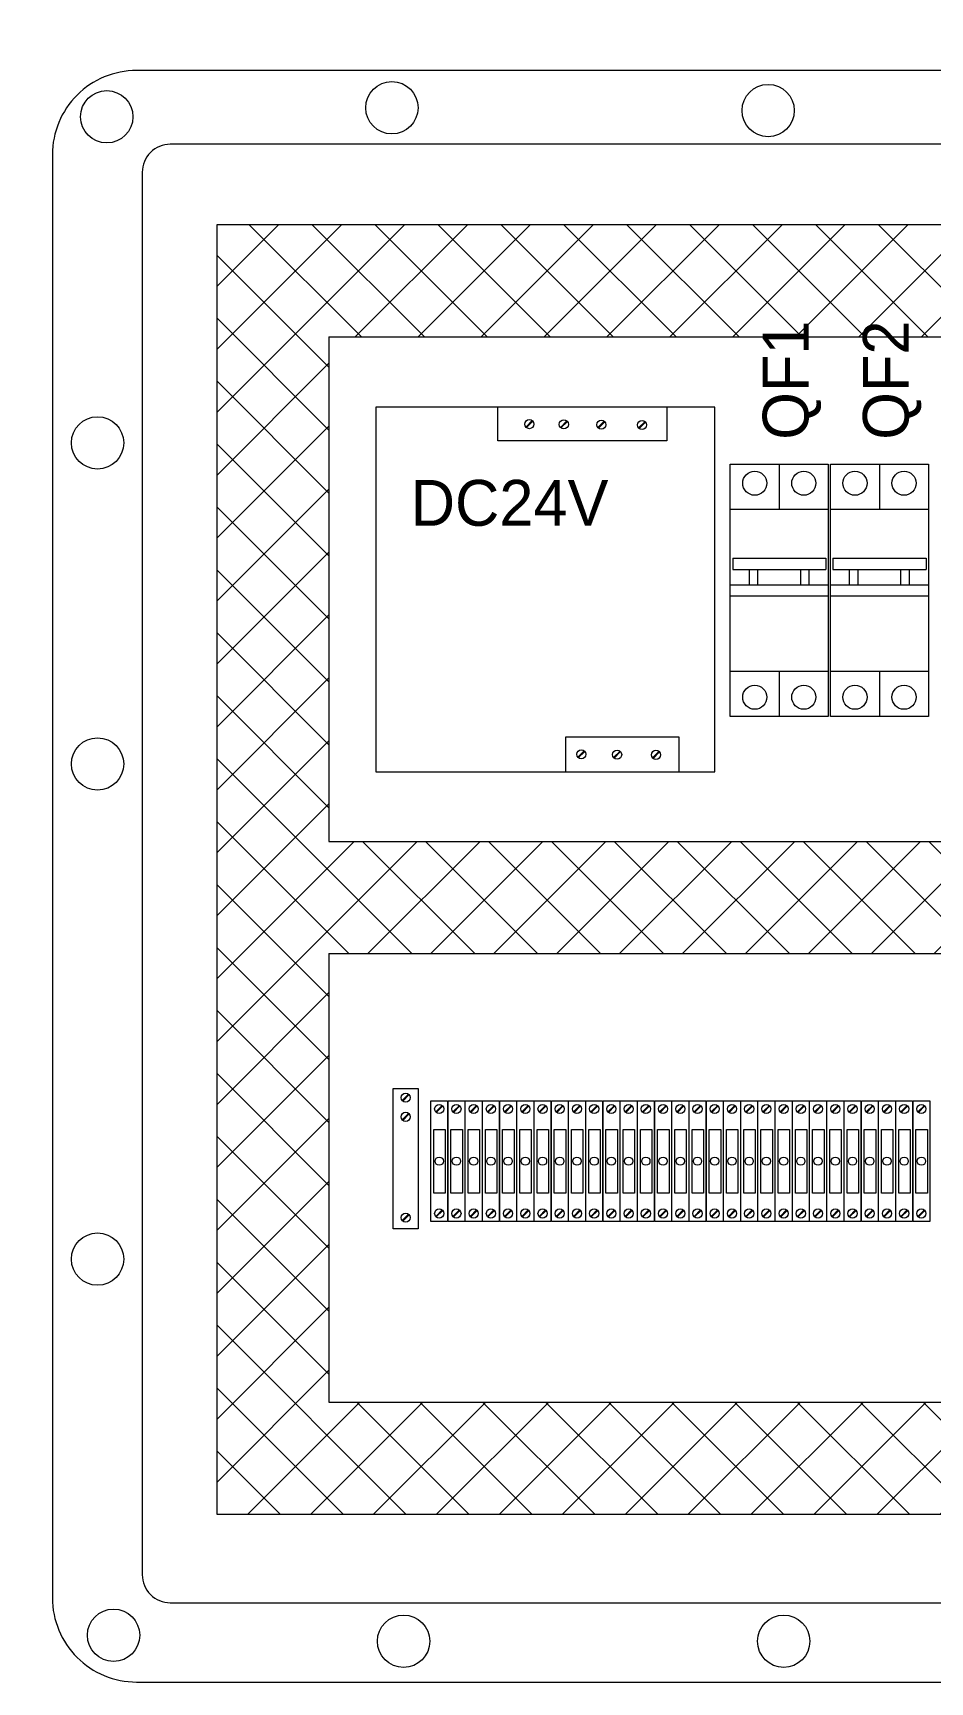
# Model space of a CAD drawing. Header units: millimetres. Extents: x 47793 to 72822, y 60284 to 123188.
# Drawn here: x 49803 to 50123, y 61988 to 62576 of the extents above; entities that cross this region are included whole.
import ezdxf

# ---------------------------------------------------------------- set-up
doc = ezdxf.new("R2010")
doc.units = ezdxf.units.MM
doc.header["$LTSCALE"] = 10
doc.layers.get('0').update_dxf_attribs({"lineweight": 18})
for name, color, linetype, lineweight in [('1轮廓实线层', 7, 'Continuous', 18), ('6文字层', 3, 'Continuous', 18), ('剖面线层', 4, 'Continuous', 18), ('尺寸线层', 3, 'Continuous', 18)]:
    doc.layers.add(name, color=color, linetype=linetype, lineweight=lineweight)
doc.styles.add('TH_GBDIM', font='SIMYOU.TTF', dxfattribs={"width": 0.8})
doc.styles.add('样式 1', font='SIMYOU.TTF', dxfattribs={"width": 0.9})

# ---------------------------------------------------------------- blocks, each defined once
blk = doc.blocks.new('*X3')
at = {"layer": '尺寸线层', "linetype": 'Continuous'}
blk.add_hatch(color=4, dxfattribs=at).paths.add_polyline_path([(49671.5, 62480.26), (49672.64, 62482.51), (49673.16, 62482.16)], flags=0)
at = {"layer": '尺寸线层', "color": 4, "linetype": 'Continuous'}
for p, q in [((49671.5, 62480.26), (49746.44, 62591.59)), ((49746.44, 62591.59), (49840.64, 62591.59))]:
    blk.add_line(p, q, dxfattribs=at)
at = {"layer": '尺寸线层', "color": 4}
blk.add_line((49840.64, 62591.59), (49863.48, 62591.59), dxfattribs=at)
at = {"layer": '尺寸线层', "color": 3, "insert": (49846.95, 62603.43), "char_height": 15, "width": 66.1333, "attachment_point": 5, "style": 'TH_GBDIM'}
blk.add_mtext('线槽', dxfattribs=at)

msp = doc.modelspace()

# ---------------------------------------------------------------- hatches: boundary and pattern name
at = {"layer": '剖面线层'}
h = msp.add_hatch(dxfattribs=at)
h.set_pattern_fill('ANSI37', color=256, scale=5, style=0)
h.paths.add_polyline_path([(49868.49, 62047.81), (49868.49, 62268.15), (49868.49, 62507.81), (50488.49, 62507.81), (50528.49, 62507.81), (50528.49, 62267.81), (50528.49, 62047.81)], flags=0)
h.paths.add_polyline_path([(49908.49, 62287.81), (49908.49, 62298.65), (49908.49, 62467.81), (50488.49, 62467.81), (50488.49, 62287.81)], flags=0)
h.paths.add_polyline_path([(49908.49, 62087.81), (49908.49, 62229.61), (49908.49, 62247.81), (50488.49, 62247.81), (50488.49, 62087.81)], flags=0)

# ---------------------------------------------------------------- linework, layer by layer
for p, q in [((49908.49, 62467.81), (50488.49, 62467.81)), ((49908.49, 62287.81), (50488.49, 62287.81)), ((49908.49, 62247.81), (50488.49, 62247.81)), ((49908.49, 62087.81), (50488.49, 62087.81))]:
    msp.add_line(p, q)
at = {"layer": '1轮廓实线层'}
for p, q in [((50488.49, 62507.81), (49868.49, 62507.81)), ((49868.49, 62507.81), (49868.49, 62047.81)), ((49908.49, 62467.81), (49908.49, 62287.81)), ((50046.2, 62442.69), (49925.2, 62442.69)), ((49925.2, 62442.69), (49925.2, 62312.69)), ((50046.2, 62312.69), (50046.2, 62442.69)), ((49978.76, 62435.63), (49981.06, 62437.92)), ((49978.96, 62435.42), (49981.26, 62437.72)), ((49991.07, 62435.52), (49993.36, 62437.82)), ((49991.27, 62435.32), (49993.57, 62437.62)), ((50004.44, 62435.42), (50006.74, 62437.72)), ((50004.65, 62435.22), (50006.94, 62437.52)), ((50018.97, 62435.32), (50021.27, 62437.62)), ((50019.17, 62435.12), (50021.47, 62437.42)), ((50051.67, 62422.42), (50069.17, 62422.42)), ((50051.67, 62332.42), (50051.67, 62422.42)), ((50069.17, 62422.42), (50086.67, 62422.42)), ((50069.17, 62422.42), (50069.17, 62406.28)), ((50086.67, 62422.42), (50086.67, 62332.42)), ((50087.42, 62422.42), (50104.92, 62422.42)), ((50087.42, 62332.42), (50087.42, 62422.42)), ((50104.92, 62422.42), (50122.42, 62422.42)), ((50104.92, 62422.42), (50104.92, 62406.28)), ((50122.42, 62422.42), (50122.42, 62332.42)), ((50051.67, 62406.28), (50086.67, 62406.28)), ((50087.42, 62406.28), (50122.42, 62406.28)), ((50052.57, 62388.83), (50085.76, 62388.83)), ((50052.57, 62388.83), (50052.57, 62384.87)), ((50085.76, 62388.83), (50085.76, 62384.87)), ((50088.33, 62388.83), (50121.52, 62388.83)), ((50088.33, 62388.83), (50088.33, 62384.87)), ((50121.52, 62388.83), (50121.52, 62384.87)), ((50052.57, 62384.87), (50085.76, 62384.87)), ((50058.49, 62379.4), (50058.49, 62384.87)), ((50061.5, 62379.4), (50061.5, 62384.87)), ((50076.83, 62379.4), (50076.83, 62384.87)), ((50079.85, 62379.4), (50079.85, 62384.87)), ((50088.33, 62384.87), (50121.52, 62384.87)), ((50094.24, 62379.4), (50094.24, 62384.87)), ((50097.26, 62379.4), (50097.26, 62384.87)), ((50112.59, 62379.4), (50112.59, 62384.87)), ((50115.6, 62379.4), (50115.6, 62384.87)), ((50051.67, 62379.4), (50086.67, 62379.4)), ((50087.42, 62379.4), (50122.42, 62379.4)), ((50051.67, 62375.44), (50086.67, 62375.44)), ((50087.42, 62375.44), (50122.42, 62375.44)), ((50051.67, 62348.57), (50086.67, 62348.57)), ((50069.17, 62348.57), (50069.17, 62332.42)), ((50087.42, 62348.57), (50122.42, 62348.57)), ((50104.92, 62348.57), (50104.92, 62332.42)), ((50069.17, 62332.42), (50051.67, 62332.42)), ((50086.67, 62332.42), (50069.17, 62332.42)), ((50104.92, 62332.42), (50087.42, 62332.42)), ((50122.42, 62332.42), (50104.92, 62332.42)), ((49997.28, 62317.85), (49999.58, 62320.14)), ((49997.48, 62317.64), (49999.78, 62319.94)), ((50010.07, 62317.74), (50012.37, 62320.04)), ((50010.27, 62317.54), (50012.57, 62319.84)), ((50023.94, 62317.64), (50026.24, 62319.94)), ((50024.14, 62317.44), (50026.44, 62319.74)), ((49925.2, 62312.69), (50046.2, 62312.69)), ((49908.49, 62247.81), (49908.49, 62087.81)), ((49868.49, 62047.81), (50528.49, 62047.81))]:
    msp.add_line(p, q, dxfattribs=at)
at = {"layer": '1轮廓实线层', "lineweight": 13}
for p, q in [((49931.4, 62199.65), (49940.4, 62199.65)), ((49931.4, 62149.65), (49931.4, 62199.65)), ((49940.4, 62199.65), (49940.4, 62149.65)), ((49934.65, 62195.38), (49936.95, 62197.68)), ((49934.85, 62195.18), (49937.15, 62197.48)), ((49944.86, 62195.25), (49950.86, 62195.25)), ((49944.86, 62152.25), (49944.86, 62195.25)), ((49946.61, 62191.35), (49948.91, 62193.65)), ((49950.86, 62195.25), (49950.86, 62152.25)), ((49951, 62195.25), (49957, 62195.25)), ((49951, 62152.25), (49951, 62195.25)), ((49952.75, 62191.35), (49955.05, 62193.65)), ((49957, 62195.25), (49957, 62152.25)), ((49957.14, 62195.25), (49963.14, 62195.25)), ((49957.14, 62152.25), (49957.14, 62195.25)), ((49958.89, 62191.35), (49961.19, 62193.65)), ((49963.14, 62195.25), (49963.14, 62152.25)), ((49963.29, 62195.25), (49969.29, 62195.25)), ((49963.29, 62152.25), (49963.29, 62195.25)), ((49965.04, 62191.35), (49967.34, 62193.65)), ((49969.29, 62195.25), (49969.29, 62152.25)), ((49969.43, 62195.25), (49975.43, 62195.25)), ((49969.43, 62152.25), (49969.43, 62195.25)), ((49971.18, 62191.35), (49973.48, 62193.65)), ((49975.43, 62195.25), (49975.43, 62152.25)), ((49975.57, 62195.25), (49981.57, 62195.25)), ((49975.57, 62152.25), (49975.57, 62195.25)), ((49977.33, 62191.35), (49979.62, 62193.65)), ((49981.57, 62195.25), (49981.57, 62152.25)), ((49981.72, 62195.25), (49987.72, 62195.25)), ((49981.72, 62152.25), (49981.72, 62195.25)), ((49983.47, 62191.35), (49985.77, 62193.65)), ((49987.72, 62195.25), (49987.72, 62152.25)), ((49987.86, 62195.25), (49993.86, 62195.25)), ((49987.86, 62152.25), (49987.86, 62195.25)), ((49989.61, 62191.35), (49991.91, 62193.65)), ((49993.86, 62195.25), (49993.86, 62152.25)), ((49994.01, 62195.25), (50000.01, 62195.25)), ((49994.01, 62152.25), (49994.01, 62195.25)), ((49995.76, 62191.35), (49998.05, 62193.65)), ((50000.01, 62195.25), (50000.01, 62152.25)), ((50000.15, 62195.25), (50006.15, 62195.25)), ((50000.15, 62152.25), (50000.15, 62195.25)), ((50001.9, 62191.35), (50004.2, 62193.65)), ((50006.15, 62195.25), (50006.15, 62152.25)), ((50006.29, 62195.25), (50012.29, 62195.25)), ((50006.29, 62152.25), (50006.29, 62195.25)), ((50008.04, 62191.35), (50010.34, 62193.65)), ((50012.29, 62195.25), (50012.29, 62152.25)), ((50012.44, 62195.25), (50018.44, 62195.25)), ((50012.44, 62152.25), (50012.44, 62195.25)), ((50014.19, 62191.35), (50016.48, 62193.65)), ((50018.44, 62195.25), (50018.44, 62152.25)), ((50018.58, 62195.25), (50024.58, 62195.25)), ((50018.58, 62152.25), (50018.58, 62195.25)), ((50020.33, 62191.35), (50022.63, 62193.65)), ((50024.58, 62195.25), (50024.58, 62152.25)), ((50024.72, 62195.25), (50030.72, 62195.25)), ((50024.72, 62152.25), (50024.72, 62195.25)), ((50026.47, 62191.35), (50028.77, 62193.65)), ((50030.72, 62195.25), (50030.72, 62152.25)), ((50030.87, 62195.25), (50036.87, 62195.25)), ((50030.87, 62152.25), (50030.87, 62195.25)), ((50032.62, 62191.35), (50034.92, 62193.65)), ((50036.87, 62195.25), (50036.87, 62152.25)), ((50037.01, 62195.25), (50043.01, 62195.25)), ((50037.01, 62152.25), (50037.01, 62195.25)), ((50038.76, 62191.35), (50041.06, 62193.65)), ((50043.01, 62195.25), (50043.01, 62152.25)), ((50043.15, 62195.25), (50049.15, 62195.25)), ((50043.15, 62152.25), (50043.15, 62195.25)), ((50044.9, 62191.35), (50047.2, 62193.65)), ((50049.15, 62195.25), (50049.15, 62152.25)), ((50049.3, 62195.25), (50055.3, 62195.25)), ((50049.3, 62152.25), (50049.3, 62195.25)), ((50051.05, 62191.35), (50053.35, 62193.65)), ((50055.3, 62195.25), (50055.3, 62152.25)), ((50055.44, 62195.25), (50061.44, 62195.25)), ((50055.44, 62152.25), (50055.44, 62195.25)), ((50057.19, 62191.35), (50059.49, 62193.65)), ((50061.44, 62195.25), (50061.44, 62152.25)), ((50061.58, 62195.25), (50067.58, 62195.25)), ((50061.58, 62152.25), (50061.58, 62195.25)), ((50063.33, 62191.35), (50065.63, 62193.65)), ((50067.58, 62195.25), (50067.58, 62152.25)), ((50067.73, 62195.25), (50073.73, 62195.25)), ((50067.73, 62152.25), (50067.73, 62195.25)), ((50069.48, 62191.35), (50071.78, 62193.65)), ((50073.73, 62195.25), (50073.73, 62152.25)), ((50073.87, 62195.25), (50079.87, 62195.25)), ((50073.87, 62152.25), (50073.87, 62195.25)), ((50075.62, 62191.35), (50077.92, 62193.65)), ((50079.87, 62195.25), (50079.87, 62152.25)), ((50080.01, 62195.25), (50086.01, 62195.25)), ((50080.01, 62152.25), (50080.01, 62195.25)), ((50081.77, 62191.35), (50084.06, 62193.65)), ((50086.01, 62195.25), (50086.01, 62152.25)), ((50086.16, 62195.25), (50092.16, 62195.25)), ((50086.16, 62152.25), (50086.16, 62195.25)), ((50087.91, 62191.35), (50090.21, 62193.65)), ((50092.16, 62195.25), (50092.16, 62152.25)), ((50092.3, 62195.25), (50098.3, 62195.25)), ((50092.3, 62152.25), (50092.3, 62195.25)), ((50094.05, 62191.35), (50096.35, 62193.65)), ((50098.3, 62195.25), (50098.3, 62152.25)), ((50098.45, 62195.25), (50104.45, 62195.25)), ((50098.45, 62152.25), (50098.45, 62195.25)), ((50100.2, 62191.35), (50102.49, 62193.65)), ((50104.45, 62195.25), (50104.45, 62152.25)), ((50104.59, 62195.25), (50110.59, 62195.25)), ((50104.59, 62152.25), (50104.59, 62195.25)), ((50106.34, 62191.35), (50108.64, 62193.65)), ((50110.59, 62195.25), (50110.59, 62152.25)), ((50110.73, 62195.25), (50116.73, 62195.25)), ((50110.73, 62152.25), (50110.73, 62195.25)), ((50112.48, 62191.35), (50114.78, 62193.65)), ((50116.73, 62195.25), (50116.73, 62152.25)), ((50116.88, 62195.25), (50122.88, 62195.25)), ((50116.88, 62152.25), (50116.88, 62195.25)), ((50118.63, 62191.35), (50120.92, 62193.65)), ((50122.88, 62195.25), (50122.88, 62152.25)), ((49934.65, 62188.51), (49936.95, 62190.81)), ((49934.85, 62188.31), (49937.15, 62190.61)), ((49946.81, 62191.15), (49949.11, 62193.45)), ((49952.95, 62191.15), (49955.25, 62193.45)), ((49959.1, 62191.15), (49961.39, 62193.45)), ((49965.24, 62191.15), (49967.54, 62193.45)), ((49971.38, 62191.15), (49973.68, 62193.45)), ((49977.53, 62191.15), (49979.82, 62193.45)), ((49983.67, 62191.15), (49985.97, 62193.45)), ((49989.81, 62191.15), (49992.11, 62193.45)), ((49995.96, 62191.15), (49998.26, 62193.45)), ((50002.1, 62191.15), (50004.4, 62193.45)), ((50008.24, 62191.15), (50010.54, 62193.45)), ((50014.39, 62191.15), (50016.69, 62193.45)), ((50020.53, 62191.15), (50022.83, 62193.45)), ((50026.67, 62191.15), (50028.97, 62193.45)), ((50032.82, 62191.15), (50035.12, 62193.45)), ((50038.96, 62191.15), (50041.26, 62193.45)), ((50045.11, 62191.15), (50047.4, 62193.45)), ((50051.25, 62191.15), (50053.55, 62193.45)), ((50057.39, 62191.15), (50059.69, 62193.45)), ((50063.54, 62191.15), (50065.83, 62193.45)), ((50069.68, 62191.15), (50071.98, 62193.45)), ((50075.82, 62191.15), (50078.12, 62193.45)), ((50081.97, 62191.15), (50084.27, 62193.45)), ((50088.11, 62191.15), (50090.41, 62193.45)), ((50094.25, 62191.15), (50096.55, 62193.45)), ((50100.4, 62191.15), (50102.7, 62193.45)), ((50106.54, 62191.15), (50108.84, 62193.45)), ((50112.68, 62191.15), (50114.98, 62193.45)), ((50118.83, 62191.15), (50121.13, 62193.45)), ((49934.65, 62152.56), (49936.95, 62154.86)), ((49934.85, 62152.36), (49937.15, 62154.66)), ((49946.61, 62154.06), (49948.91, 62156.35)), ((49946.81, 62153.85), (49949.11, 62156.15)), ((49952.75, 62154.06), (49955.05, 62156.35)), ((49952.95, 62153.85), (49955.25, 62156.15)), ((49958.89, 62154.06), (49961.19, 62156.35)), ((49959.1, 62153.85), (49961.39, 62156.15)), ((49965.04, 62154.06), (49967.34, 62156.35)), ((49965.24, 62153.85), (49967.54, 62156.15)), ((49971.18, 62154.06), (49973.48, 62156.35)), ((49971.38, 62153.85), (49973.68, 62156.15)), ((49977.33, 62154.06), (49979.62, 62156.35)), ((49977.53, 62153.85), (49979.82, 62156.15)), ((49983.47, 62154.06), (49985.77, 62156.35)), ((49983.67, 62153.85), (49985.97, 62156.15)), ((49989.61, 62154.06), (49991.91, 62156.35)), ((49989.81, 62153.85), (49992.11, 62156.15)), ((49995.76, 62154.06), (49998.05, 62156.35)), ((49995.96, 62153.85), (49998.26, 62156.15)), ((50001.9, 62154.06), (50004.2, 62156.35)), ((50002.1, 62153.85), (50004.4, 62156.15)), ((50008.04, 62154.06), (50010.34, 62156.35)), ((50008.24, 62153.85), (50010.54, 62156.15)), ((50014.19, 62154.06), (50016.48, 62156.35)), ((50014.39, 62153.85), (50016.69, 62156.15)), ((50020.33, 62154.06), (50022.63, 62156.35)), ((50020.53, 62153.85), (50022.83, 62156.15)), ((50026.47, 62154.06), (50028.77, 62156.35)), ((50026.67, 62153.85), (50028.97, 62156.15)), ((50032.62, 62154.06), (50034.92, 62156.35)), ((50032.82, 62153.85), (50035.12, 62156.15)), ((50038.76, 62154.06), (50041.06, 62156.35)), ((50038.96, 62153.85), (50041.26, 62156.15)), ((50044.9, 62154.06), (50047.2, 62156.35)), ((50045.11, 62153.85), (50047.4, 62156.15)), ((50051.05, 62154.06), (50053.35, 62156.35)), ((50051.25, 62153.85), (50053.55, 62156.15)), ((50057.19, 62154.06), (50059.49, 62156.35)), ((50057.39, 62153.85), (50059.69, 62156.15)), ((50063.33, 62154.06), (50065.63, 62156.35)), ((50063.54, 62153.85), (50065.83, 62156.15)), ((50069.48, 62154.06), (50071.78, 62156.35)), ((50069.68, 62153.85), (50071.98, 62156.15)), ((50075.62, 62154.06), (50077.92, 62156.35)), ((50075.82, 62153.85), (50078.12, 62156.15)), ((50081.77, 62154.06), (50084.06, 62156.35)), ((50081.97, 62153.85), (50084.27, 62156.15)), ((50087.91, 62154.06), (50090.21, 62156.35)), ((50088.11, 62153.85), (50090.41, 62156.15)), ((50094.05, 62154.06), (50096.35, 62156.35)), ((50094.25, 62153.85), (50096.55, 62156.15)), ((50100.2, 62154.06), (50102.49, 62156.35)), ((50100.4, 62153.85), (50102.7, 62156.15)), ((50106.34, 62154.06), (50108.64, 62156.35)), ((50106.54, 62153.85), (50108.84, 62156.15)), ((50112.48, 62154.06), (50114.78, 62156.35)), ((50112.68, 62153.85), (50114.98, 62156.15)), ((50118.63, 62154.06), (50120.92, 62156.35)), ((50118.83, 62153.85), (50121.13, 62156.15)), ((49940.4, 62149.65), (49931.4, 62149.65)), ((49950.86, 62152.25), (49944.86, 62152.25)), ((49957, 62152.25), (49951, 62152.25)), ((49963.14, 62152.25), (49957.14, 62152.25)), ((49969.29, 62152.25), (49963.29, 62152.25)), ((49975.43, 62152.25), (49969.43, 62152.25)), ((49981.57, 62152.25), (49975.57, 62152.25)), ((49987.72, 62152.25), (49981.72, 62152.25)), ((49993.86, 62152.25), (49987.86, 62152.25)), ((50000.01, 62152.25), (49994.01, 62152.25)), ((50006.15, 62152.25), (50000.15, 62152.25)), ((50012.29, 62152.25), (50006.29, 62152.25)), ((50018.44, 62152.25), (50012.44, 62152.25)), ((50024.58, 62152.25), (50018.58, 62152.25)), ((50030.72, 62152.25), (50024.72, 62152.25)), ((50036.87, 62152.25), (50030.87, 62152.25)), ((50043.01, 62152.25), (50037.01, 62152.25)), ((50049.15, 62152.25), (50043.15, 62152.25)), ((50055.3, 62152.25), (50049.3, 62152.25)), ((50061.44, 62152.25), (50055.44, 62152.25)), ((50067.58, 62152.25), (50061.58, 62152.25)), ((50073.73, 62152.25), (50067.73, 62152.25)), ((50079.87, 62152.25), (50073.87, 62152.25)), ((50086.01, 62152.25), (50080.01, 62152.25)), ((50092.16, 62152.25), (50086.16, 62152.25)), ((50098.3, 62152.25), (50092.3, 62152.25)), ((50104.45, 62152.25), (50098.45, 62152.25)), ((50110.59, 62152.25), (50104.59, 62152.25)), ((50116.73, 62152.25), (50110.73, 62152.25)), ((50122.88, 62152.25), (50116.88, 62152.25))]:
    msp.add_line(p, q, dxfattribs=at)
at = {"layer": '1轮廓实线层'}
for points in [[(49809.87, 62532.82), (49809.87, 62017.96, 0.414214), (49839.87, 61987.96), (50563.46, 61987.96, 0.414214), (50593.46, 62017.96), (50593.46, 62532.82, 0.414214), (50563.46, 62562.82), (49839.87, 62562.82, 0.414214)], [(49841.93, 62526.51), (49841.93, 62026.25, 0.414214), (49851.93, 62016.25), (50549.69, 62016.25, 0.414214), (50559.69, 62026.25), (50559.69, 62526.51, 0.414214), (50549.69, 62536.51), (49851.93, 62536.51, 0.414214)]]:
    msp.add_lwpolyline(points, format="xyb", close=True, dxfattribs=at)
for points in [[(50029.02, 62442.69), (50029.02, 62430.66), (49968.74, 62430.66), (49968.74, 62442.69)], [(49993.07, 62312.69), (49993.07, 62325.1), (50033.35, 62325.1), (50033.35, 62312.69)]]:
    msp.add_lwpolyline(points, dxfattribs=at)
at = {"layer": '1轮廓实线层', "lineweight": 13}
for points in [[(49945.89, 62185.08), (49949.97, 62185.08), (49949.97, 62162.32), (49945.89, 62162.32)], [(49952.04, 62185.08), (49956.12, 62185.08), (49956.12, 62162.32), (49952.04, 62162.32)], [(49958.18, 62185.08), (49962.26, 62185.08), (49962.26, 62162.32), (49958.18, 62162.32)], [(49964.32, 62185.08), (49968.4, 62185.08), (49968.4, 62162.32), (49964.32, 62162.32)], [(49970.47, 62185.08), (49974.55, 62185.08), (49974.55, 62162.32), (49970.47, 62162.32)], [(49976.61, 62185.08), (49980.69, 62185.08), (49980.69, 62162.32), (49976.61, 62162.32)], [(49982.75, 62185.08), (49986.83, 62185.08), (49986.83, 62162.32), (49982.75, 62162.32)], [(49988.9, 62185.08), (49992.98, 62185.08), (49992.98, 62162.32), (49988.9, 62162.32)], [(49995.04, 62185.08), (49999.12, 62185.08), (49999.12, 62162.32), (49995.04, 62162.32)], [(50001.18, 62185.08), (50005.26, 62185.08), (50005.26, 62162.32), (50001.18, 62162.32)], [(50007.33, 62185.08), (50011.41, 62185.08), (50011.41, 62162.32), (50007.33, 62162.32)], [(50013.47, 62185.08), (50017.55, 62185.08), (50017.55, 62162.32), (50013.47, 62162.32)], [(50019.61, 62185.08), (50023.69, 62185.08), (50023.69, 62162.32), (50019.61, 62162.32)], [(50025.76, 62185.08), (50029.84, 62185.08), (50029.84, 62162.32), (50025.76, 62162.32)], [(50031.9, 62185.08), (50035.98, 62185.08), (50035.98, 62162.32), (50031.9, 62162.32)], [(50038.04, 62185.08), (50042.13, 62185.08), (50042.13, 62162.32), (50038.04, 62162.32)], [(50044.19, 62185.08), (50048.27, 62185.08), (50048.27, 62162.32), (50044.19, 62162.32)], [(50050.33, 62185.08), (50054.41, 62185.08), (50054.41, 62162.32), (50050.33, 62162.32)], [(50056.48, 62185.08), (50060.56, 62185.08), (50060.56, 62162.32), (50056.48, 62162.32)], [(50062.62, 62185.08), (50066.7, 62185.08), (50066.7, 62162.32), (50062.62, 62162.32)], [(50068.76, 62185.08), (50072.84, 62185.08), (50072.84, 62162.32), (50068.76, 62162.32)], [(50074.91, 62185.08), (50078.99, 62185.08), (50078.99, 62162.32), (50074.91, 62162.32)], [(50081.05, 62185.08), (50085.13, 62185.08), (50085.13, 62162.32), (50081.05, 62162.32)], [(50087.19, 62185.08), (50091.27, 62185.08), (50091.27, 62162.32), (50087.19, 62162.32)], [(50093.34, 62185.08), (50097.42, 62185.08), (50097.42, 62162.32), (50093.34, 62162.32)], [(50099.48, 62185.08), (50103.56, 62185.08), (50103.56, 62162.32), (50099.48, 62162.32)], [(50105.62, 62185.08), (50109.7, 62185.08), (50109.7, 62162.32), (50105.62, 62162.32)], [(50111.77, 62185.08), (50115.85, 62185.08), (50115.85, 62162.32), (50111.77, 62162.32)], [(50117.91, 62185.08), (50121.99, 62185.08), (50121.99, 62162.32), (50117.91, 62162.32)]]:
    msp.add_lwpolyline(points, close=True, dxfattribs=at)
at = {"layer": '1轮廓实线层'}
for centre, radius in [((49930.97, 62549.52), 9.33), ((49829.26, 62546.29), 9.33), ((50065.21, 62548.53), 9.33), ((49825.97, 62429.98), 9.33), ((49980.01, 62436.67), 1.63), ((49992.32, 62436.57), 1.63), ((50005.69, 62436.47), 1.63), ((50020.22, 62436.37), 1.63), ((50060.42, 62415.59), 4.3), ((50077.92, 62415.59), 4.3), ((50096.17, 62415.59), 4.3), ((50113.67, 62415.59), 4.3), ((50060.42, 62339.25), 4.3), ((50077.92, 62339.25), 4.3), ((50096.17, 62339.25), 4.3), ((50113.67, 62339.25), 4.3), ((49825.97, 62315.44), 9.33), ((49998.53, 62318.89), 1.63), ((50011.32, 62318.79), 1.63), ((50025.19, 62318.69), 1.63), ((49825.97, 62138.81), 9.33), ((49831.68, 62004.64), 9.33), ((49935.16, 62002.5), 9.33), ((50070.75, 62002.5), 9.33)]:
    msp.add_circle(centre, radius, dxfattribs=at)
at = {"layer": '1轮廓实线层', "lineweight": 13}
for centre, radius in [((49935.9, 62196.43), 1.63), ((49947.86, 62192.4), 1.63), ((49954, 62192.4), 1.63), ((49960.14, 62192.4), 1.63), ((49966.29, 62192.4), 1.63), ((49972.43, 62192.4), 1.63), ((49978.57, 62192.4), 1.63), ((49984.72, 62192.4), 1.63), ((49990.86, 62192.4), 1.63), ((49997.01, 62192.4), 1.63), ((50003.15, 62192.4), 1.63), ((50009.29, 62192.4), 1.63), ((50015.44, 62192.4), 1.63), ((50021.58, 62192.4), 1.63), ((50027.72, 62192.4), 1.63), ((50033.87, 62192.4), 1.63), ((50040.01, 62192.4), 1.63), ((50046.15, 62192.4), 1.63), ((50052.3, 62192.4), 1.63), ((50058.44, 62192.4), 1.63), ((50064.58, 62192.4), 1.63), ((50070.73, 62192.4), 1.63), ((50076.87, 62192.4), 1.63), ((50083.01, 62192.4), 1.63), ((50089.16, 62192.4), 1.63), ((50095.3, 62192.4), 1.63), ((50101.45, 62192.4), 1.63), ((50107.59, 62192.4), 1.63), ((50113.73, 62192.4), 1.63), ((50119.88, 62192.4), 1.63), ((49935.9, 62189.56), 1.63), ((49947.86, 62173.75), 1.47), ((49954, 62173.75), 1.47), ((49960.14, 62173.75), 1.47), ((49966.29, 62173.75), 1.47), ((49972.43, 62173.75), 1.47), ((49978.57, 62173.75), 1.47), ((49984.72, 62173.75), 1.47), ((49990.86, 62173.75), 1.47), ((49997.01, 62173.75), 1.47), ((50003.15, 62173.75), 1.47), ((50009.29, 62173.75), 1.47), ((50015.44, 62173.75), 1.47), ((50021.58, 62173.75), 1.47), ((50027.72, 62173.75), 1.47), ((50033.87, 62173.75), 1.47), ((50040.01, 62173.75), 1.47), ((50046.15, 62173.75), 1.47), ((50052.3, 62173.75), 1.47), ((50058.44, 62173.75), 1.47), ((50064.58, 62173.75), 1.47), ((50070.73, 62173.75), 1.47), ((50076.87, 62173.75), 1.47), ((50083.01, 62173.75), 1.47), ((50089.16, 62173.75), 1.47), ((50095.3, 62173.75), 1.47), ((50101.45, 62173.75), 1.47), ((50107.59, 62173.75), 1.47), ((50113.73, 62173.75), 1.47), ((50119.88, 62173.75), 1.47), ((49935.9, 62153.61), 1.63), ((49947.86, 62155.1), 1.63), ((49954, 62155.1), 1.63), ((49960.14, 62155.1), 1.63), ((49966.29, 62155.1), 1.63), ((49972.43, 62155.1), 1.63), ((49978.57, 62155.1), 1.63), ((49984.72, 62155.1), 1.63), ((49990.86, 62155.1), 1.63), ((49997.01, 62155.1), 1.63), ((50003.15, 62155.1), 1.63), ((50009.29, 62155.1), 1.63), ((50015.44, 62155.1), 1.63), ((50021.58, 62155.1), 1.63), ((50027.72, 62155.1), 1.63), ((50033.87, 62155.1), 1.63), ((50040.01, 62155.1), 1.63), ((50046.15, 62155.1), 1.63), ((50052.3, 62155.1), 1.63), ((50058.44, 62155.1), 1.63), ((50064.58, 62155.1), 1.63), ((50070.73, 62155.1), 1.63), ((50076.87, 62155.1), 1.63), ((50083.01, 62155.1), 1.63), ((50089.16, 62155.1), 1.63), ((50095.3, 62155.1), 1.63), ((50101.45, 62155.1), 1.63), ((50107.59, 62155.1), 1.63), ((50113.73, 62155.1), 1.63), ((50119.88, 62155.1), 1.63)]:
    msp.add_circle(centre, radius, dxfattribs=at)

# ---------------------------------------------------------------- block references
at = {"layer": '尺寸线层'}
msp.add_blockref('*X3', (0, 0), dxfattribs=at)

# ---------------------------------------------------------------- texts
at = {"layer": '6文字层', "style": '样式 1'}
for s, p in [('QF1', (50079.62, 62431.08)), ('QF2', (50115.37, 62431.08))]:
    msp.add_text(s, height=16.361, rotation=90, dxfattribs=at).set_placement(p)
msp.add_text('DC24V', height=16.361, dxfattribs=at).set_placement((49937.7, 62400.4))

doc.saveas('drawing.dxf')
